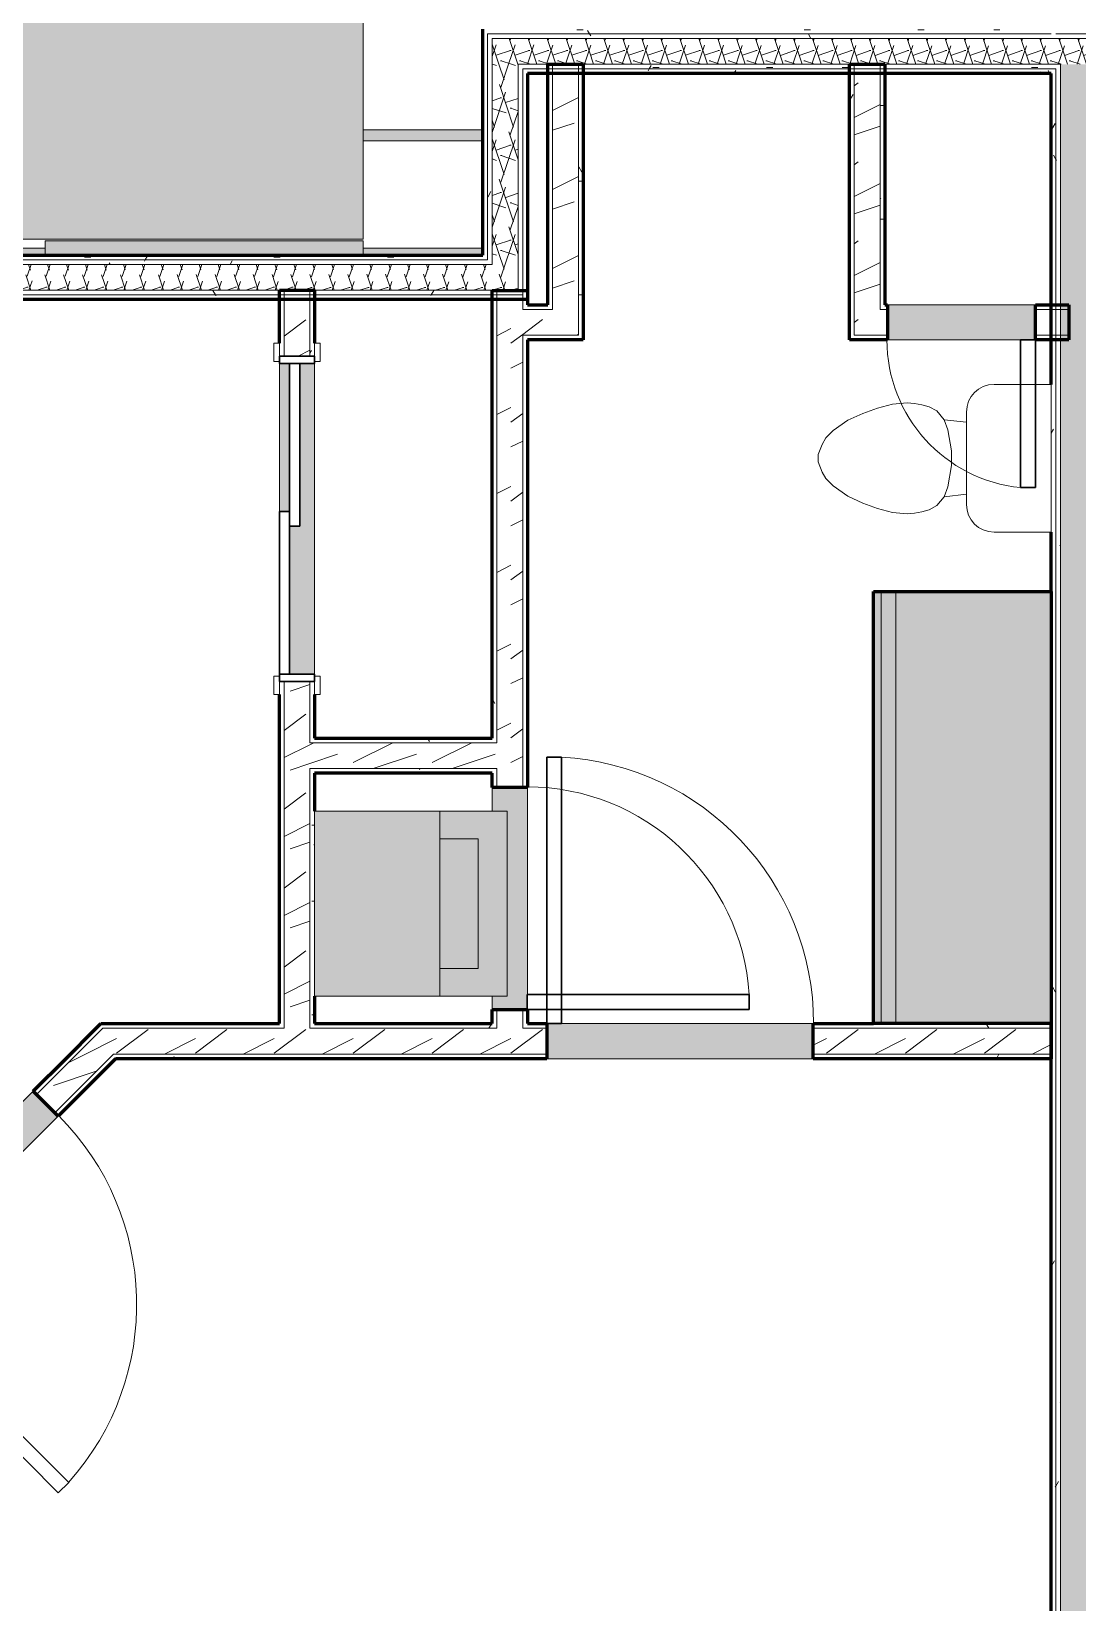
# Model space of a CAD drawing. Header units: inches. Extents: x -4061 to -1937, y 9836 to 11171.
# Drawn here: x -3479.5 to -3338.2, y 10169.5 to 10381.8 of the extents above; entities that cross this region are included whole.
import ezdxf

# ---------------------------------------------------------------- set-up
doc = ezdxf.new("R2010")
doc.units = ezdxf.units.IN
doc.header["$MEASUREMENT"] = 0
for name, color, linetype, lineweight in [('0-1', 7, 'Continuous', 5), ('0-2', 250, 'Continuous', 9), ('A-CLNG', 13, 'Continuous', 18), ('A-CLNG-2', 13, 'Continuous', 5), ('A-DOOR-1', 250, 'Continuous', 9), ('A-DOOR-2', 50, 'Continuous', 30), ('A-DOOR-FRAM-1', 50, 'Continuous', 30), ('A-WALL', 113, 'Continuous', 18), ('A-WALL-1', 8, 'Continuous', 5), ('A-WALL-2', 10, 'Continuous', 60), ('A-WALL-3', 7, 'Continuous', 18), ('A-WALL-PATT-1', 250, 'Continuous', 9), ('A-WALL-PATT-2', 253, 'Continuous', 9), ('A-WALL-PATT-4', 111, 'Continuous', 9), ('I-WALL-2', 2, 'Continuous', 60), ('P-SANR-FIXT-1', 253, 'Continuous', 9), ('P-SANR-FIXT-2', 250, 'Continuous', 9), ('Q-CASE-1', 253, 'Continuous', 9), ('Q-CASE-2', 10, 'Continuous', 60), ('Q-CASE-3', 250, 'Continuous', 9), ('S-BEAM', 12, 'Continuous', 9)]:
    doc.layers.add(name, color=color, linetype=linetype, lineweight=lineweight)
pattern_1 = [(0, (-88.066, -241.96), (20.48, 5.12), [0.845, -14.515, 0.845, -14.515, -81.92]), (0, (-88.066, -241.96), (20.48, 5.12), [-30.72, 0.845, -29.875, 0.845, -14.515, -35.84]), (0, (-88.066, -241.96), (20.48, 5.12), [-76.8, 0.845, -9.395, 0.845, -24.755]), (120, (-80.386, -239.4), (-14.67405, 15.1762003), [0.845, -14.515, 0.845, -14.515, -81.92]), (120, (-80.386, -239.4), (-14.67405, 15.1762003), [-30.72, 0.845, -29.875, 0.845, -14.515, -35.84]), (120, (-80.386, -239.4), (-14.67405, 15.1762003), [-76.8, 0.845, -9.395, 0.845, -24.755]), (240, (-77.826, -229.16), (-5.80595, -20.2962003), [0.845, -14.515, 0.845, -14.515, -81.92]), (240, (-77.826, -229.16), (-5.80595, -20.2962003), [-30.72, 0.845, -29.875, 0.845, -14.515, -35.84]), (240, (-77.826, -229.16), (-5.80595, -20.2962003), [-76.8, 0.845, -9.395, 0.845, -24.755])]
pattern_2 = [(216.87, (-83.801, -231.298), (31.9871619, 21.32545714), [5.331, -47.981]), (206.565, (-77.404, -234.497), (-10.662476, -10.6620098), [11.921, -11.921]), (198.435, (-77.404, -239.828), (-21.3244936, -10.6625869), [6.744, -26.974])]
pattern_3 = [(161.57, (-87.746, -241.64), (-2.560496185, -0.000537386), [0, -18.214, 2.022, 0]), (18.43, (-88.386, -241.64), (-2.560496185, 0.000537386), [0, -18.214, 2.022, 0]), (108.43, (-87.746, -241.64), (1.27922091, -6.400876726), [6.07, -14.166]), (71.57, (-88.386, -241.64), (1.27922091, 6.400876726), [6.07, -14.166])]

# ---------------------------------------------------------------- blocks, each defined once
blk = doc.blocks.new('Single-Flush - 36_ x 84_-1372824-ENLARGED RCP - 2ND FLOOR PLAN - WEST')
at = {"layer": 'A-DOOR-1'}
blk.add_arc((18, -2.37), 36.07, 180, 266.8211, dxfattribs=at)
at = {"layer": 'A-DOOR-2'}
for p, q in [((16, -2.37), (16, -38.39)), ((18, -2.37), (16, -2.37)), ((18, -2.37), (18, -38.39)), ((18, -38.39), (16, -38.39))]:
    blk.add_line(p, q, dxfattribs=at)
blk = doc.blocks.new('Stacked Washer and Dryer - 26_x25_ - Private-1352637-ENLARGED RCP - 2ND FLOOR PLAN - WEST')
at = {"layer": 'P-SANR-FIXT-1'}
blk.add_hatch(color=256, dxfattribs=at).paths.add_polyline_path([(26, -12.5), (26, 12.5), (0, 12.5), (0, -12.5)], flags=0)
at = {"layer": 'P-SANR-FIXT-2'}
for p, q in [((26, 12.5), (0, 12.5)), ((0, -12.5), (0, 12.5)), ((16.90625, 12.5), (16.90625, -12.5)), ((26, 12.5), (26, -12.5)), ((16.90625, 8.75), (22.09375, 8.75)), ((22.09375, 8.75), (22.09375, -8.75)), ((22.09375, -8.75), (16.90625, -8.75)), ((0, -12.5), (26, -12.5))]:
    blk.add_line(p, q, dxfattribs=at)
blk = doc.blocks.new('Single-Flush - 36_ x 84_-1372839-ENLARGED RCP - 2ND FLOOR PLAN - WEST')
at = {"layer": 'A-DOOR-1'}
blk.add_arc((18, 2.37), 36.07, 93.1789, 180, dxfattribs=at)
at = {"layer": 'A-DOOR-2'}
for p, q in [((16, 2.37), (16, 38.39)), ((18, 38.39), (16, 38.39)), ((18, 2.37), (18, 38.39)), ((18, 2.37), (16, 2.37))]:
    blk.add_line(p, q, dxfattribs=at)
blk = doc.blocks.new('FOLDING_SLIDING CLOSET - 42_ x 80_-1372832-ENLARGED RCP - 2ND FLOOR PLAN - WEST')
at = {"layer": 'A-DOOR-1'}
for p, q in [((-21.25, 3), (-23.75, 3)), ((-23.75, 3), (-23.75, 2.25)), ((-23.75, 2.25), (-21.25, 2.25)), ((-21.25, 2.25), (-21.25, 3)), ((23.75, 3), (21.25, 3)), ((21.25, 3), (21.25, 2.25)), ((21.25, 2.25), (23.75, 2.25)), ((23.75, 2.25), (23.75, 3)), ((-21.25, -2.5), (-23.75, -2.5)), ((-23.75, -2.5), (-23.75, -3.25)), ((-23.75, -3.25), (-21.25, -3.25)), ((-21.25, -3.25), (-21.25, -2.5)), ((23.75, -2.5), (21.25, -2.5)), ((21.25, -2.5), (21.25, -3.25)), ((21.25, -3.25), (23.75, -3.25)), ((23.75, -3.25), (23.75, -2.5))]:
    blk.add_line(p, q, dxfattribs=at)
at = {"layer": 'A-DOOR-2'}
for p, q in [((1, 2.25), (-21, 2.25)), ((-21, 2.25), (-21, 0.88)), ((1, 0.88), (1, 2.25)), ((-21, 0.88), (1, 0.88)), ((21, 0.88), (-1, 0.88)), ((-1, 0.88), (-1, -0.5)), ((21, -0.5), (21, 0.88)), ((-1, -0.5), (21, -0.5))]:
    blk.add_line(p, q, dxfattribs=at)
at = {"layer": 'A-DOOR-FRAM-1'}
for p, q in [((-21, 2.25), (-22, 2.25)), ((-22, 2.25), (-22, -2.5)), ((-21, -2.5), (-21, 2.25)), ((21, 2.25), (21, -2.5)), ((22, 2.25), (21, 2.25)), ((22, -2.5), (22, 2.25)), ((-22, -2.5), (-21, -2.5)), ((21, -2.5), (22, -2.5))]:
    blk.add_line(p, q, dxfattribs=at)
blk = doc.blocks.new('Single-Flush - 30_ x 84_-1372884-ENLARGED RCP - 2ND FLOOR PLAN - WEST')
at = {"layer": 'A-DOOR-1'}
blk.add_arc((15, 2.375), 30.067, 93.81407, 180, dxfattribs=at)
at = {"layer": 'A-DOOR-2'}
for p, q in [((13, 2.375), (13, 32.375)), ((15, 32.375), (13, 32.375)), ((15, 2.375), (15, 32.375)), ((15, 2.375), (13, 2.375))]:
    blk.add_line(p, q, dxfattribs=at)
blk = doc.blocks.new('Toilet-Domestic-3D - Toilet-Domestic-3D-1372870-ENLARGED RCP - 2ND FLOOR PLAN - WEST')
at = {"layer": 'P-SANR-FIXT-2'}
for p, q in [((-3.74, 10), (-2.74, 11)), ((-2.74, 11), (-1.87, 11.5)), ((-1.87, 11.5), (-0.5, 12)), ((-0.5, 12), (0.5, 12)), ((0.5, 12), (1.87, 11.5)), ((1.87, 11.5), (2.74, 11)), ((2.74, 11), (3.74, 10)), ((-5.13, 8), (-3.74, 10)), ((3.74, 10), (5.13, 8)), ((-6.06, 6), (-5.13, 8)), ((5.13, 8), (6.06, 6)), ((-6.79, 4), (-6.06, 6)), ((6.06, 6), (6.79, 4)), ((-7.33, 1.99), (-6.79, 4)), ((6.79, 4), (7.33, 1.99)), ((-7.5, 0), (-7.33, 1.99)), ((7.33, 1.99), (7.5, 0)), ((-7.41, -1), (-7.5, 0)), ((-7.24, -2), (-7.41, -1)), ((-6.97, -3), (-7.24, -2)), ((7.24, -2), (6.97, -3)), ((7.41, -1), (7.24, -2)), ((7.5, 0), (7.41, -1)), ((-6.4, -4), (-6.97, -3)), ((-5.21, -5), (-6.4, -4)), ((6.4, -4), (5.21, -5)), ((6.97, -3), (6.4, -4)), ((-3.84, -5.5), (-5.21, -5)), ((-4.86, -8.02), (-5.21, -5)), ((-1, -6), (-3.84, -5.5)), ((1, -6), (-1, -6)), ((3.84, -5.5), (1, -6)), ((5.21, -5), (3.84, -5.5)), ((4.86, -8.02), (5.21, -5)), ((6.25, -8.02), (-6.25, -8.02)), ((-9.98, -11.75), (-9.98, -19.48)), ((9.98, -19.48), (9.98, -11.75)), ((-9.98, -19.48), (9.98, -19.48))]:
    blk.add_line(p, q, dxfattribs=at)
for centre, start, end in [((-6.25, -11.75), 90, 180), ((6.25, -11.75), 0, 90)]:
    blk.add_arc(centre, 3.73, start, end, dxfattribs=at)
blk = doc.blocks.new('OD_CW_Base Cabinet - OD_CW_Base Cabinet-1913600-ENLARGED RCP - 2ND FLOOR PLAN - WEST')
at = {"layer": 'Q-CASE-1'}
for points in [[(0.74, 0), (0.74, -1), (59.14, -1), (59.14, 0), (5.69, 0)], [(0.74, -1), (0.74, -3), (59.14, -3), (59.14, -1), (5.69, -1)], [(59.14, -3), (0.74, -3), (0.74, -24), (59.14, -24), (59.14, -4.98)]]:
    blk.add_hatch(color=256, dxfattribs=at).paths.add_polyline_path(points, flags=0)
at = {"layer": 'Q-CASE-2'}
for p, q in [((0.74, -24), (0.74, 0)), ((0.74, 0), (59.14, 0)), ((59.14, 0), (59.14, -24)), ((59.14, -24), (0.74, -24))]:
    blk.add_line(p, q, dxfattribs=at)
at = {"layer": 'Q-CASE-3'}
for p, q in [((0.74, 0), (0.74, -1)), ((59.14, 0), (0.74, 0)), ((59.14, -1), (0.74, -1)), ((0.74, -1), (0.74, -3)), ((59.14, -1), (0.74, -1)), ((59.14, -1), (59.14, 0)), ((59.14, -3), (59.14, -1)), ((0.74, -3), (0.74, -24)), ((59.14, -3), (0.74, -3)), ((59.14, -24), (59.14, -3)), ((59.14, -24), (0.74, -24))]:
    blk.add_line(p, q, dxfattribs=at)
blk = doc.blocks.new('Single-Flush - CLOSET-1720256-ENLARGED RCP - 2ND FLOOR PLAN - WEST')
at = {"layer": 'A-DOOR-1'}
blk.add_arc((10, -2.37), 20.07, 180, 264.2799, dxfattribs=at)
at = {"layer": 'A-DOOR-2'}
for p, q in [((8, -2.37), (8, -22.34)), ((10, -2.37), (8, -2.37)), ((10, -2.37), (10, -22.34)), ((10, -22.34), (8, -22.34))]:
    blk.add_line(p, q, dxfattribs=at)
blk = doc.blocks.new('CTR - 1st Phase - Unit Layouts_rvt-1-ENLARGED RCP - 2ND FLOOR PLAN - WEST')
at = {"layer": 'A-WALL-1'}
for points in [[(-3350.24, 10340.14), (-3343.86, 10340.14), (-3343.86, 10344.89), (-3363.86, 10344.89), (-3363.86, 10340.14), (-3353.18, 10340.14)], [(-3416.65, 10249.66), (-3412.52, 10249.66), (-3412.52, 10279.66), (-3417.27, 10279.66), (-3417.27, 10276.45), (-3415.27, 10276.45), (-3415.27, 10251.45), (-3417.27, 10251.45), (-3417.27, 10249.66)], [(-3409.9, 10242.99), (-3373.9, 10242.99), (-3373.9, 10247.74), (-3409.9, 10247.74), (-3409.9, 10243.61)], [(-3501.39, 10209.79), (-3475.94, 10235.24), (-3479.3, 10238.6), (-3504.75, 10213.14), (-3501.83, 10210.23)]]:
    blk.add_hatch(color=256, dxfattribs=at).paths.add_polyline_path(points, flags=0)
h = blk.add_hatch(color=256, dxfattribs=at)
h.paths.add_polyline_path([(-3443.27, 10294.95), (-3441.27, 10294.95), (-3441.27, 10336.95), (-3443.27, 10336.95), (-3443.27, 10314.95), (-3444.65, 10314.95), (-3444.65, 10294.95)], flags=0)
h.paths.add_polyline_path([(-3446.02, 10316.95), (-3444.65, 10316.95), (-3444.65, 10336.95), (-3446.02, 10336.95), (-3446.02, 10318.76)], flags=0)
at = {"layer": 'A-WALL-PATT-1'}
h = blk.add_hatch(dxfattribs=at)
h.set_pattern_fill('FP_1', color=256, style=0, pattern_type=2)
h.set_pattern_definition(pattern_1)
h.paths.add_polyline_path([(-3404.98, 10340.76), (-3404.98, 10376.14), (-3405.61, 10376.14), (-3405.61, 10340.76)], flags=0)
h = blk.add_hatch(dxfattribs=at)
h.set_pattern_fill('FP_1', color=256, style=0, pattern_type=2)
h.set_pattern_definition(pattern_1)
h.paths.add_polyline_path([(-3368.98, 10340.14), (-3368.36, 10340.14), (-3368.36, 10376.14), (-3368.98, 10376.14), (-3368.98, 10340.99)], flags=0)
h = blk.add_hatch(dxfattribs=at)
h.set_pattern_fill('FP_1', color=256, style=0, pattern_type=2)
h.set_pattern_definition(pattern_1)
h.paths.add_polyline_path([(-3364.23, 10344.26), (-3364.23, 10376.14), (-3364.86, 10376.14), (-3364.86, 10344.26)], flags=0)
h = blk.add_hatch(dxfattribs=at)
h.set_pattern_fill('FP_1', color=256, style=0, pattern_type=2)
h.set_pattern_definition(pattern_1)
h.paths.add_polyline_path([(-3446.02, 10247.74), (-3445.4, 10247.74), (-3445.4, 10293.95), (-3446.02, 10293.95), (-3446.02, 10282.2)], flags=0)
h.paths.add_polyline_path([(-3446.02, 10337.95), (-3445.4, 10337.95), (-3445.4, 10345.59), (-3446.02, 10345.59), (-3446.02, 10339.7)], flags=0)
h = blk.add_hatch(dxfattribs=at)
h.set_pattern_fill('FP_1', color=256, style=0, pattern_type=2)
h.set_pattern_definition(pattern_1)
h.paths.add_polyline_path([(-3441.9, 10247.74), (-3441.27, 10247.74), (-3441.27, 10282.2), (-3441.9, 10282.2), (-3441.9, 10282.11)], flags=0)
h.paths.add_polyline_path([(-3441.27, 10285.7), (-3441.27, 10293.95), (-3441.9, 10293.95), (-3441.9, 10285.7)], flags=0)
h.paths.add_polyline_path([(-3441.9, 10337.95), (-3441.27, 10337.95), (-3441.27, 10345.59), (-3441.9, 10345.59), (-3441.9, 10340.99)], flags=0)
h = blk.add_hatch(dxfattribs=at)
h.set_pattern_fill('FP_1', color=256, style=0, pattern_type=2)
h.set_pattern_definition(pattern_1)
h.paths.add_polyline_path([(-3417.27, 10247.74), (-3416.65, 10247.74), (-3416.65, 10249.66), (-3417.27, 10249.66)], flags=0)
h.paths.add_polyline_path([(-3417.27, 10279.66), (-3416.65, 10279.66), (-3416.65, 10282.2), (-3417.27, 10282.2), (-3417.27, 10281.57)], flags=0)
h.paths.add_polyline_path([(-3416.65, 10285.7), (-3416.65, 10346.83), (-3417.27, 10346.83), (-3417.27, 10285.7)], flags=0)
h = blk.add_hatch(dxfattribs=at)
h.set_pattern_fill('FP_1', color=256, style=0, pattern_type=2)
h.set_pattern_definition(pattern_1)
h.paths.add_polyline_path([(-3441.27, 10285.7), (-3417.27, 10285.7), (-3417.27, 10286.32), (-3441.27, 10286.32)], flags=0)
h = blk.add_hatch(dxfattribs=at)
h.set_pattern_fill('FP_1', color=256, style=0, pattern_type=2)
h.set_pattern_definition(pattern_1)
h.paths.add_polyline_path([(-3441.27, 10281.57), (-3417.27, 10281.57), (-3417.27, 10282.2), (-3441.27, 10282.2)], flags=0)
h = blk.add_hatch(dxfattribs=at)
h.set_pattern_fill('FP_1', color=256, style=0, pattern_type=2)
h.set_pattern_definition(pattern_1)
h.paths.add_polyline_path([(-3434.77, 10247.11), (-3416.65, 10247.11), (-3416.65, 10247.74), (-3441.9, 10247.74), (-3441.9, 10247.11), (-3441.27, 10247.11)], flags=0)
h.paths.add_polyline_path([(-3470.16, 10247.11), (-3445.4, 10247.11), (-3445.4, 10247.74), (-3470.16, 10247.74), (-3470.78, 10247.11)], flags=0)
h.paths.add_polyline_path([(-3413.15, 10247.11), (-3409.9, 10247.11), (-3409.9, 10247.74), (-3413.15, 10247.74)], flags=0)
h.paths.add_polyline_path([(-3369.2, 10247.11), (-3341.72, 10247.11), (-3341.72, 10247.74), (-3373.9, 10247.74), (-3373.9, 10247.11)], flags=0)
h = blk.add_hatch(dxfattribs=at)
h.set_pattern_fill('FP_1', color=256, style=0, pattern_type=2)
h.set_pattern_definition(pattern_1)
h.paths.add_polyline_path([(-3469.07, 10242.99), (-3409.9, 10242.99), (-3409.9, 10243.61), (-3468.45, 10243.61)], flags=0)
h.paths.add_polyline_path([(-3341.72, 10242.99), (-3341.72, 10243.61), (-3373.9, 10243.61), (-3373.9, 10242.99), (-3350.24, 10242.99)], flags=0)
at = {"layer": 'A-WALL-PATT-2'}
h = blk.add_hatch(dxfattribs=at)
h.set_pattern_fill('FP_2', color=256, style=0, pattern_type=2)
h.set_pattern_definition(pattern_2)
h.paths.add_polyline_path([(-3409.11, 10344.26), (-3405.61, 10344.26), (-3405.61, 10377.39), (-3409.11, 10377.39), (-3409.11, 10344.89)], flags=0)
h = blk.add_hatch(dxfattribs=at)
h.set_pattern_fill('FP_2', color=256, style=0, pattern_type=2)
h.set_pattern_definition(pattern_2)
h.paths.add_polyline_path([(-3368.36, 10340.76), (-3364.86, 10340.76), (-3364.86, 10377.39), (-3368.36, 10377.39), (-3368.36, 10340.99)], flags=0)
h = blk.add_hatch(dxfattribs=at)
h.set_pattern_fill('FP_2', color=256, style=0, pattern_type=2)
h.set_pattern_definition(pattern_2)
h.paths.add_polyline_path([(-3442.21, 10247.11), (-3441.9, 10247.11), (-3441.9, 10293.95), (-3445.4, 10293.95), (-3445.4, 10247.11)], flags=0)
h.paths.add_polyline_path([(-3441.9, 10337.95), (-3441.9, 10345.59), (-3445.4, 10345.59), (-3445.4, 10337.95), (-3442.21, 10337.95)], flags=0)
h = blk.add_hatch(dxfattribs=at)
h.set_pattern_fill('FP_2', color=256, style=0, pattern_type=2)
h.set_pattern_definition(pattern_2)
h.paths.add_polyline_path([(-3415.27, 10247.11), (-3413.15, 10247.11), (-3413.15, 10249.66), (-3416.65, 10249.66), (-3416.65, 10247.11)], flags=0)
h.paths.add_polyline_path([(-3416.65, 10279.66), (-3413.15, 10279.66), (-3413.15, 10346.21), (-3413.77, 10346.83), (-3416.65, 10346.83), (-3416.65, 10282.2)], flags=0)
h = blk.add_hatch(dxfattribs=at)
h.set_pattern_fill('FP_2', color=256, style=0, pattern_type=2)
h.set_pattern_definition(pattern_2)
h.paths.add_polyline_path([(-3409.11, 10340.76), (-3405.61, 10340.76), (-3405.61, 10344.26), (-3413.15, 10344.26), (-3413.15, 10340.76), (-3411.56, 10340.76)], flags=0)
h = blk.add_hatch(dxfattribs=at)
h.set_pattern_fill('FP_2', color=256, style=0, pattern_type=2)
h.set_pattern_definition(pattern_2)
h.paths.add_polyline_path([(-3364.23, 10340.76), (-3363.86, 10340.76), (-3363.86, 10344.26), (-3364.86, 10344.26), (-3364.86, 10340.76)], flags=0)
h.paths.add_polyline_path([(-3343.86, 10340.76), (-3341.72, 10340.76), (-3341.72, 10344.26), (-3343.86, 10344.26), (-3343.86, 10341.79)], flags=0)
h = blk.add_hatch(dxfattribs=at)
h.set_pattern_fill('FP_2', color=256, style=0, pattern_type=2)
h.set_pattern_definition(pattern_2)
h.paths.add_polyline_path([(-3417.27, 10282.2), (-3416.65, 10282.2), (-3416.65, 10285.7), (-3441.9, 10285.7), (-3441.9, 10282.2), (-3434.77, 10282.2)], flags=0)
h = blk.add_hatch(dxfattribs=at)
h.set_pattern_fill('FP_2', color=256, style=0, pattern_type=2)
h.set_pattern_definition(pattern_2)
h.paths.add_polyline_path([(-3473.4, 10243.61), (-3409.9, 10243.61), (-3409.9, 10247.11), (-3469.9, 10247.11), (-3472.87, 10244.14)], flags=0)
h.paths.add_polyline_path([(-3341.72, 10243.61), (-3341.72, 10247.11), (-3373.9, 10247.11), (-3373.9, 10243.61), (-3350.24, 10243.61)], flags=0)
h = blk.add_hatch(dxfattribs=at)
h.set_pattern_fill('FP_2', color=256, style=0, pattern_type=2)
h.set_pattern_definition(pattern_2)
h.paths.add_polyline_path([(-3519.37, 10192.69), (-3501.83, 10210.23), (-3504.31, 10212.7), (-3519.37, 10197.64), (-3519.37, 10192.74)], flags=0)
h.paths.add_polyline_path([(-3476.38, 10235.68), (-3468.45, 10243.61), (-3473.4, 10243.61), (-3478.85, 10238.16)], flags=0)
at = {"layer": 'A-WALL-2'}
for p, q in [((-3409.73, 10344.89), (-3409.73, 10377.39)), ((-3409.73, 10377.39), (-3404.98, 10377.39)), ((-3404.98, 10377.39), (-3404.98, 10344.89)), ((-3368.98, 10340.14), (-3368.98, 10377.39)), ((-3368.98, 10377.39), (-3364.23, 10377.39)), ((-3364.23, 10377.39), (-3364.23, 10344.89)), ((-3446.02, 10339.7), (-3446.02, 10346.84)), ((-3446.02, 10346.84), (-3441.27, 10346.84)), ((-3441.27, 10346.84), (-3441.27, 10339.7)), ((-3417.27, 10286.32), (-3417.27, 10346.83)), ((-3417.27, 10346.83), (-3412.52, 10346.83)), ((-3412.52, 10346.83), (-3412.52, 10344.89)), ((-3412.52, 10344.89), (-3409.73, 10344.89)), ((-3404.98, 10344.89), (-3404.98, 10340.76)), ((-3364.23, 10344.89), (-3363.86, 10344.89)), ((-3363.86, 10344.89), (-3363.86, 10340.14)), ((-3343.86, 10344.89), (-3339.35, 10344.89)), ((-3343.86, 10340.14), (-3343.86, 10344.89)), ((-3339.35, 10344.89), (-3339.35, 10340.14)), ((-3412.52, 10340.14), (-3412.52, 10279.66)), ((-3404.98, 10340.14), (-3412.52, 10340.14)), ((-3404.98, 10340.76), (-3404.98, 10340.14)), ((-3368.36, 10340.14), (-3368.98, 10340.14)), ((-3364.23, 10340.14), (-3368.36, 10340.14)), ((-3363.86, 10340.14), (-3364.23, 10340.14)), ((-3339.35, 10340.14), (-3343.86, 10340.14)), ((-3446.02, 10247.74), (-3446.02, 10292.2)), ((-3441.27, 10292.2), (-3441.27, 10286.32)), ((-3441.27, 10286.32), (-3417.27, 10286.32)), ((-3417.27, 10281.57), (-3441.27, 10281.57)), ((-3441.27, 10281.57), (-3441.27, 10276.45)), ((-3417.27, 10279.66), (-3417.27, 10281.57)), ((-3412.52, 10279.66), (-3417.27, 10279.66)), ((-3441.27, 10251.45), (-3441.27, 10247.74)), ((-3470.78, 10247.11), (-3470.16, 10247.74)), ((-3470.16, 10247.74), (-3446.02, 10247.74)), ((-3441.27, 10247.74), (-3417.27, 10247.74)), ((-3417.27, 10247.74), (-3417.27, 10249.66)), ((-3417.27, 10249.66), (-3412.52, 10249.66)), ((-3412.52, 10249.66), (-3412.52, 10247.74)), ((-3412.52, 10247.74), (-3409.9, 10247.74)), ((-3409.9, 10247.74), (-3409.9, 10242.99)), ((-3373.9, 10247.74), (-3365.72, 10247.74)), ((-3373.9, 10242.99), (-3373.9, 10247.74)), ((-3341.72, 10247.74), (-3341.72, 10242.99)), ((-3474.91, 10242.99), (-3470.78, 10247.11)), ((-3479.3, 10238.6), (-3474.91, 10242.99)), ((-3468.19, 10242.99), (-3475.94, 10235.24)), ((-3409.9, 10242.99), (-3468.19, 10242.99)), ((-3341.72, 10242.99), (-3373.9, 10242.99)), ((-3475.94, 10235.24), (-3479.3, 10238.6))]:
    blk.add_line(p, q, dxfattribs=at)
at = {"layer": 'A-WALL-3'}
for p, q in [((-3409.11, 10377.39), (-3409.11, 10344.89)), ((-3405.61, 10377.39), (-3405.61, 10344.89)), ((-3368.36, 10377.39), (-3368.36, 10340.76)), ((-3364.86, 10377.39), (-3364.86, 10344.26)), ((-3445.4, 10346.84), (-3445.4, 10337.95)), ((-3441.9, 10346.84), (-3441.9, 10337.95)), ((-3416.65, 10285.7), (-3416.65, 10346.83)), ((-3413.15, 10344.26), (-3413.15, 10346.83)), ((-3412.52, 10344.26), (-3413.15, 10344.26)), ((-3409.11, 10344.26), (-3412.52, 10344.26)), ((-3409.11, 10344.26), (-3409.11, 10344.89)), ((-3405.61, 10344.26), (-3405.61, 10344.89)), ((-3405.61, 10340.76), (-3405.61, 10344.26)), ((-3364.86, 10344.26), (-3364.23, 10344.26)), ((-3363.86, 10344.26), (-3364.23, 10344.26)), ((-3343.86, 10344.89), (-3363.86, 10344.89)), ((-3339.35, 10344.26), (-3343.86, 10344.26)), ((-3413.15, 10279.66), (-3413.15, 10340.76)), ((-3412.52, 10340.76), (-3413.15, 10340.76)), ((-3405.61, 10340.76), (-3412.52, 10340.76)), ((-3368.36, 10340.76), (-3364.86, 10340.76)), ((-3364.86, 10340.76), (-3364.23, 10340.76)), ((-3363.86, 10340.76), (-3364.23, 10340.76)), ((-3363.86, 10340.14), (-3343.86, 10340.14)), ((-3339.35, 10340.76), (-3343.86, 10340.76)), ((-3446.02, 10336.95), (-3446.02, 10316.95)), ((-3441.27, 10294.95), (-3441.27, 10336.95)), ((-3445.4, 10293.95), (-3445.4, 10247.74)), ((-3441.9, 10293.95), (-3441.9, 10285.7)), ((-3441.9, 10285.7), (-3441.27, 10285.7)), ((-3417.27, 10285.7), (-3441.27, 10285.7)), ((-3416.65, 10285.7), (-3417.27, 10285.7)), ((-3441.9, 10282.2), (-3441.27, 10282.2)), ((-3441.9, 10282.2), (-3441.9, 10247.74)), ((-3417.27, 10282.2), (-3441.27, 10282.2)), ((-3416.65, 10282.2), (-3417.27, 10282.2)), ((-3416.65, 10279.66), (-3416.65, 10282.2)), ((-3417.27, 10279.66), (-3417.27, 10276.45)), ((-3412.52, 10249.66), (-3412.52, 10279.66)), ((-3417.27, 10251.45), (-3417.27, 10249.66)), ((-3445.4, 10247.74), (-3445.4, 10247.11)), ((-3441.9, 10247.74), (-3441.9, 10247.11)), ((-3416.65, 10247.74), (-3416.65, 10249.66)), ((-3416.65, 10247.74), (-3416.65, 10247.11)), ((-3413.15, 10247.74), (-3413.15, 10249.66)), ((-3413.15, 10247.74), (-3413.15, 10247.11)), ((-3373.9, 10247.74), (-3409.9, 10247.74)), ((-3469.9, 10247.11), (-3473.4, 10243.61)), ((-3445.4, 10247.11), (-3469.9, 10247.11)), ((-3416.65, 10247.11), (-3441.9, 10247.11)), ((-3409.9, 10247.11), (-3413.15, 10247.11)), ((-3341.72, 10247.11), (-3373.9, 10247.11)), ((-3473.4, 10243.61), (-3474.02, 10242.99)), ((-3468.45, 10243.61), (-3469.07, 10242.99)), ((-3409.9, 10243.61), (-3468.45, 10243.61)), ((-3341.72, 10243.61), (-3373.9, 10243.61)), ((-3478.85, 10238.16), (-3474.02, 10242.99)), ((-3476.38, 10235.68), (-3469.07, 10242.99)), ((-3409.9, 10242.99), (-3373.9, 10242.99)), ((-3479.3, 10238.6), (-3504.75, 10213.14)), ((-3501.39, 10209.79), (-3475.94, 10235.24))]:
    blk.add_line(p, q, dxfattribs=at)
at = {"layer": '0-2'}
for name, p, rotation in [('FOLDING_SLIDING CLOSET - 42_ x 80_-1372832-ENLARGED RCP - 2ND FLOOR PLAN - WEST', (-3443.77, 10315.95), 90.00000000000006), ('Toilet-Domestic-3D - Toilet-Domestic-3D-1372870-ENLARGED RCP - 2ND FLOOR PLAN - WEST', (-3361.2, 10324.14), 89.99999999996913), ('OD_CW_Base Cabinet - OD_CW_Base Cabinet-1913600-ENLARGED RCP - 2ND FLOOR PLAN - WEST', (-3365.72, 10247), 90.00000000003197), ('Single-Flush - 36_ x 84_-1372839-ENLARGED RCP - 2ND FLOOR PLAN - WEST', (-3516.72, 10290.2), 225.0000000000024), ('Single-Flush - 36_ x 84_-1372824-ENLARGED RCP - 2ND FLOOR PLAN - WEST', (-3391.9, 10245.36), 180), ('Single-Flush - 30_ x 84_-1372884-ENLARGED RCP - 2ND FLOOR PLAN - WEST', (-3414.9, 10264.66), 269.9999999999993), ('Single-Flush - 36_ x 84_-1372839-ENLARGED RCP - 2ND FLOOR PLAN - WEST', (-3490.34, 10224.19), 225.000000000005)]:
    blk.add_blockref(name, p, dxfattribs=dict(at, rotation=rotation))
for name, p in [('Single-Flush - CLOSET-1720256-ENLARGED RCP - 2ND FLOOR PLAN - WEST', (-3353.86, 10342.51)), ('Stacked Washer and Dryer - 26_x25_ - Private-1352637-ENLARGED RCP - 2ND FLOOR PLAN - WEST', (-3441.27, 10263.95))]:
    blk.add_blockref(name, p, dxfattribs=at)
blk = doc.blocks.new('Dimension Lumber - 2x10-V47-ENLARGED RCP - 2ND FLOOR PLAN - WEST')
at = {"layer": 'S-BEAM'}
h = blk.add_hatch(color=256, dxfattribs=at)
h.paths.add_polyline_path([(19.2, -0.75), (35.4, -0.75), (35.4, 0.75), (19.2, 0.75), (19.2, 0)], flags=0)
h.paths.add_polyline_path([(-44.41, -0.75), (-44.41, 0.75), (-45, 0.75), (-45, -0.75)], flags=0)
for p, q in [((-45, 0.75), (-44.41, 0.75)), ((19.2, 0.75), (35.4, 0.75)), ((-45, -0.75), (-44.41, -0.75)), ((19.2, -0.75), (35.4, -0.75))]:
    blk.add_line(p, q, dxfattribs=at)
blk = doc.blocks.new('Dimension Lumber - 2x10-V48-ENLARGED RCP - 2ND FLOOR PLAN - WEST')
at = {"layer": 'S-BEAM'}
h = blk.add_hatch(color=256, dxfattribs=at)
h.paths.add_polyline_path([(35.4, -0.2), (35.4, 0.75), (19.2, 0.75), (19.2, -0.2), (27.04, -0.2)], flags=0)
h.paths.add_polyline_path([(-45, -0.2), (-23.78, -0.2), (-23.78, 0.75), (-45, 0.75)], flags=0)
for p, q in [((-45, 0.75), (-23.78, 0.75)), ((19.2, 0.75), (35.4, 0.75))]:
    blk.add_line(p, q, dxfattribs=at)

msp = doc.modelspace()

# ---------------------------------------------------------------- hatches: boundary and pattern name
at = {"layer": 'A-CLNG-2'}
h = msp.add_hatch(color=256, dxfattribs=at)
h.paths.add_polyline_path([(-3434.72, 10351.59), (-3434.72, 10353.52), (-3477.7, 10353.52), (-3477.7, 10351.59), (-3442.21, 10351.59)], flags=0)
h.paths.add_polyline_path([(-3488.2, 10353.77), (-3434.72, 10353.77), (-3434.72, 10391.92), (-3498.33, 10391.92), (-3498.33, 10353.77), (-3490.86, 10353.77)], flags=0)
h.paths.add_polyline_path([(-3438.36, 10392.17), (-3434.72, 10392.17), (-3434.72, 10411.12), (-3498.33, 10411.12), (-3498.33, 10392.17), (-3442.21, 10392.17)], flags=0)
at = {"layer": 'A-WALL-PATT-4'}
h = msp.add_hatch(dxfattribs=at)
h.set_pattern_fill('FP_1', color=256, style=0, pattern_type=2)
h.set_pattern_definition(pattern_1)
h.paths.add_polyline_path([(-3417.9, 10381.51), (-3341.72, 10381.51), (-3341.72, 10382.14), (-3418.52, 10382.14), (-3418.52, 10381.51), (-3418.44, 10381.51)], flags=0)
h = msp.add_hatch(dxfattribs=at)
h.set_pattern_fill('FP_1', color=256, style=0, pattern_type=2)
h.set_pattern_definition(pattern_1)
h.paths.add_polyline_path([(-3407.67, 10380.89), (-3341.1, 10380.89), (-3341.1, 10381.51), (-3417.9, 10381.51), (-3417.9, 10380.89), (-3411.56, 10380.89)], flags=0)
h = msp.add_hatch(dxfattribs=at)
h.set_pattern_fill('FP_1', color=256, style=0, pattern_type=2)
h.set_pattern_definition(pattern_1)
h.paths.add_polyline_path([(-3227.61, 10381.51), (-3201.32, 10381.51), (-3201.32, 10382.14), (-3341.72, 10382.14), (-3341.72, 10381.51), (-3258.27, 10381.51)], flags=0)
h = msp.add_hatch(dxfattribs=at)
h.set_pattern_fill('FP_1', color=256, style=0, pattern_type=2)
h.set_pattern_definition(pattern_1)
h.paths.add_polyline_path([(-3202.57, 10380.89), (-3201.95, 10380.89), (-3201.95, 10381.51), (-3341.1, 10381.51), (-3341.1, 10380.89), (-3212.28, 10380.89)], flags=0)
h = msp.add_hatch(dxfattribs=at)
h.set_pattern_fill('FP_1', color=256, style=0, pattern_type=2)
h.set_pattern_definition(pattern_1)
h.paths.add_polyline_path([(-3417.27, 10350.34), (-3417.27, 10380.89), (-3417.9, 10380.89), (-3417.9, 10350.34)], flags=0)
h = msp.add_hatch(dxfattribs=at)
h.set_pattern_fill('FP_4', color=256, style=0, pattern_type=2)
h.set_pattern_definition(pattern_3)
h.paths.add_polyline_path([(-3350.24, 10377.39), (-3340.47, 10377.39), (-3340.47, 10380.89), (-3417.27, 10380.89), (-3417.27, 10377.39), (-3380.9, 10377.39)], flags=0)
h = msp.add_hatch(dxfattribs=at)
h.set_pattern_fill('FP_4', color=256, style=0, pattern_type=2)
h.set_pattern_definition(pattern_3)
h.paths.add_polyline_path([(-3258.27, 10377.39), (-3202.57, 10377.39), (-3202.57, 10380.89), (-3340.47, 10380.89), (-3340.47, 10377.39), (-3265.72, 10377.39)], flags=0)
h = msp.add_hatch(dxfattribs=at)
h.set_pattern_fill('FP_4', color=256, style=0, pattern_type=2)
h.set_pattern_definition(pattern_3)
h.paths.add_polyline_path([(-3413.77, 10346.84), (-3413.77, 10377.39), (-3417.27, 10377.39), (-3417.27, 10346.84)], flags=0)
h = msp.add_hatch(dxfattribs=at)
h.set_pattern_fill('FP_1', color=256, style=0, pattern_type=2)
h.set_pattern_definition(pattern_1)
h.paths.add_polyline_path([(-3341.1, 10376.76), (-3341.1, 10377.39), (-3364.86, 10377.39), (-3364.86, 10376.76), (-3341.1, 10376.76)], flags=0)
h.paths.add_polyline_path([(-3411.56, 10376.76), (-3409.11, 10376.76), (-3409.11, 10377.39), (-3413.77, 10377.39), (-3413.77, 10376.76), (-3413.15, 10376.76)], flags=0)
h.paths.add_polyline_path([(-3405.61, 10376.76), (-3368.36, 10376.76), (-3368.36, 10377.39), (-3405.61, 10377.39), (-3405.61, 10376.83)], flags=0)
h = msp.add_hatch(dxfattribs=at)
h.set_pattern_fill('FP_1', color=256, style=0, pattern_type=2)
h.set_pattern_definition(pattern_1)
h.paths.add_polyline_path([(-3340.47, 9988.81), (-3340.47, 10377.39), (-3341.1, 10377.39), (-3341.1, 9988.81)], flags=0)
h = msp.add_hatch(dxfattribs=at)
h.set_pattern_fill('FP_4', color=256, style=0, pattern_type=2)
h.set_pattern_definition(pattern_3)
h.paths.add_polyline_path([(-3340.47, 9988.81), (-3336.97, 9988.81), (-3336.97, 10377.39), (-3340.47, 10377.39), (-3340.47, 10021.52)], flags=0)
h = msp.add_hatch(dxfattribs=at)
h.set_pattern_fill('FP_1', color=256, style=0, pattern_type=2)
h.set_pattern_definition(pattern_1)
h.paths.add_polyline_path([(-3412.52, 10376.14), (-3409.11, 10376.14), (-3409.11, 10376.76), (-3413.15, 10376.76), (-3413.15, 10376.14)], flags=0)
h.paths.add_polyline_path([(-3350.24, 10376.14), (-3341.72, 10376.14), (-3341.72, 10376.76), (-3364.86, 10376.76), (-3364.86, 10376.14)], flags=0)
h.paths.add_polyline_path([(-3405.61, 10376.14), (-3368.36, 10376.14), (-3368.36, 10376.76), (-3405.61, 10376.76), (-3405.61, 10376.2)], flags=0)
h = msp.add_hatch(dxfattribs=at)
h.set_pattern_fill('FP_1', color=256, style=0, pattern_type=2)
h.set_pattern_definition(pattern_1)
h.paths.add_polyline_path([(-3412.52, 10345.59), (-3412.52, 10376.14), (-3413.15, 10376.14), (-3413.15, 10346.21)], flags=0)
h = msp.add_hatch(dxfattribs=at)
h.set_pattern_fill('FP_1', color=256, style=0, pattern_type=2)
h.set_pattern_definition(pattern_1)
h.paths.add_polyline_path([(-3341.72, 9988.81), (-3341.1, 9988.81), (-3341.1, 10376.76), (-3341.72, 10376.76), (-3341.72, 10021.52)], flags=0)
h = msp.add_hatch(dxfattribs=at)
h.set_pattern_fill('FP_4', color=256, style=0, pattern_type=2)
h.set_pattern_definition(pattern_3)
h.paths.add_polyline_path([(-3420.46, 10346.84), (-3417.27, 10346.84), (-3417.27, 10350.34), (-3501.92, 10350.34), (-3501.92, 10346.84), (-3426.89, 10346.84)], flags=0)
h = msp.add_hatch(dxfattribs=at)
h.set_pattern_fill('FP_1', color=256, style=0, pattern_type=2)
h.set_pattern_definition(pattern_1)
h.paths.add_polyline_path([(-3418.52, 10350.34), (-3417.9, 10350.34), (-3417.9, 10350.96), (-3500.17, 10350.96), (-3500.17, 10350.34), (-3426.89, 10350.34)], flags=0)
h = msp.add_hatch(dxfattribs=at)
h.set_pattern_fill('FP_1', color=256, style=0, pattern_type=2)
h.set_pattern_definition(pattern_1)
h.paths.add_polyline_path([(-3498.33, 10350.96), (-3418.52, 10350.96), (-3418.52, 10351.59), (-3499.55, 10351.59), (-3499.55, 10350.96), (-3498.48, 10350.96)], flags=0)
h = msp.add_hatch(dxfattribs=at)
h.set_pattern_fill('FP_1', color=256, style=0, pattern_type=2)
h.set_pattern_definition(pattern_1)
h.paths.add_polyline_path([(-3421.03, 10346.21), (-3417.27, 10346.22), (-3417.27, 10346.83), (-3501.92, 10346.84), (-3501.92, 10346.7), (-3500.17, 10346.7), (-3500.17, 10346.21), (-3426.89, 10346.21)], flags=0)
h = msp.add_hatch(dxfattribs=at)
h.set_pattern_fill('FP_1', color=256, style=0, pattern_type=2)
h.set_pattern_definition(pattern_1)
h.paths.add_polyline_path([(-3418.52, 10345.59), (-3417.27, 10345.59), (-3417.27, 10346.21), (-3500.17, 10346.21), (-3500.17, 10345.59), (-3421.6, 10345.59)], flags=0)

# ---------------------------------------------------------------- linework, layer by layer
at = {"layer": 'A-CLNG'}
for p, q in [((-3434.72, 10391.92), (-3434.72, 10353.77)), ((-3434.72, 10353.77), (-3498.33, 10353.77)), ((-3477.7, 10351.59), (-3477.7, 10353.52)), ((-3477.7, 10353.52), (-3434.72, 10353.52)), ((-3434.72, 10353.52), (-3434.72, 10351.59))]:
    msp.add_line(p, q, dxfattribs=at)
at = {"layer": 'A-WALL'}
for p, q in [((-3417.9, 10381.51), (-3341.72, 10381.51)), ((-3417.9, 10381.51), (-3417.9, 10350.96)), ((-3201.95, 10381.51), (-3341.1, 10381.51)), ((-3417.27, 10380.89), (-3340.47, 10380.89)), ((-3417.27, 10380.89), (-3417.27, 10350.34)), ((-3202.57, 10380.89), (-3340.47, 10380.89)), ((-3413.77, 10377.39), (-3340.47, 10377.39)), ((-3413.77, 10377.39), (-3413.77, 10346.84)), ((-3340.47, 9988.81), (-3340.47, 10377.39)), ((-3413.15, 10376.76), (-3341.1, 10376.76)), ((-3413.15, 10376.76), (-3413.15, 10346.21)), ((-3341.1, 9988.81), (-3341.1, 10376.76)), ((-3500.17, 10350.34), (-3417.27, 10350.34)), ((-3499.55, 10350.96), (-3417.9, 10350.96)), ((-3852.47, 10346.84), (-3413.77, 10346.84)), ((-3852.47, 10346.21), (-3413.15, 10346.21))]:
    msp.add_line(p, q, dxfattribs=at)
at = {"layer": 'I-WALL-2'}
for p, q in [((-3418.52, 10351.59), (-3418.52, 10382.14)), ((-3341.72, 10376.14), (-3412.52, 10376.14)), ((-3412.52, 10376.14), (-3412.52, 10345.59)), ((-3341.72, 10334.12), (-3341.72, 10376.14)), ((-3498.92, 10351.59), (-3418.52, 10351.59)), ((-3412.52, 10345.59), (-3535.28, 10345.59)), ((-3341.72, 10306.14), (-3341.72, 10314.16)), ((-3341.72, 9988.81), (-3341.72, 10247.74))]:
    msp.add_line(p, q, dxfattribs=at)

# ---------------------------------------------------------------- block references
at = {"layer": '0-1'}
msp.add_blockref('CTR - 1st Phase - Unit Layouts_rvt-1-ENLARGED RCP - 2ND FLOOR PLAN - WEST', (0, 0), dxfattribs=at)
at = {"layer": 'S-BEAM'}
for name, p in [('Dimension Lumber - 2x10-V47-ENLARGED RCP - 2ND FLOOR PLAN - WEST', (-3453.92, 10367.79)), ('Dimension Lumber - 2x10-V48-ENLARGED RCP - 2ND FLOOR PLAN - WEST', (-3453.92, 10351.79))]:
    msp.add_blockref(name, p, dxfattribs=at)

doc.saveas('drawing.dxf')
